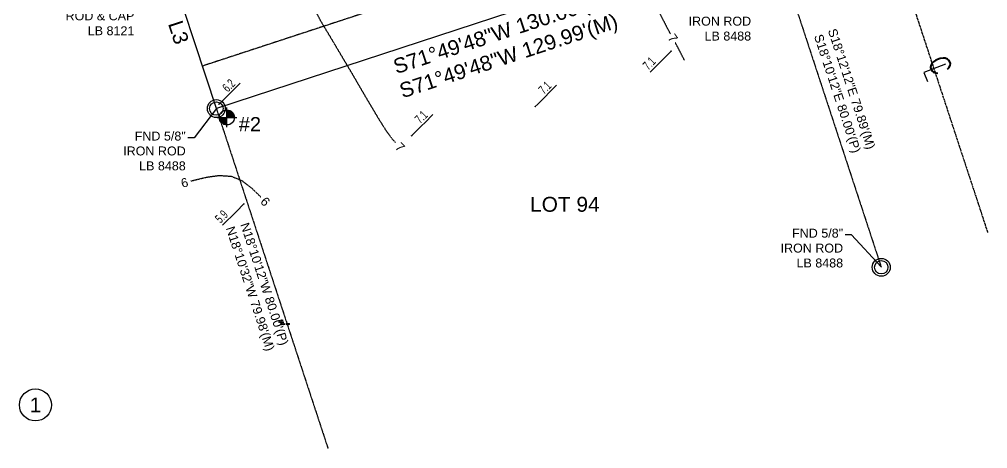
# Model space of a CAD drawing. Header units: inches. Extents: x -25328 to 8149, y -5530 to 4336.
# Drawn here: x -18878 to -16284, y 975 to 2126 of the extents above; entities that cross this region are included whole.
import ezdxf
from ezdxf.enums import TextEntityAlignment as Align

# ---------------------------------------------------------------- set-up
doc = ezdxf.new("R2010")
doc.units = ezdxf.units.IN
doc.header["$LTSCALE"] = 16
doc.header["$MEASUREMENT"] = 0
for name, pattern in [('HIDDEN', [0.375, 0.25, -0.125]), ('HIDDEN2', [0.1875, 0.125, -0.0625]), ('PHANTOM2', [1.25, 0.625, -0.125, 0.125, -0.125, 0.125, -0.125])]:
    doc.linetypes.add(name, pattern=pattern)
doc.layers.get('0').update_dxf_attribs({"linetype": 'CONTINUOUS'})
for name, color, linetype in [('2D_NODE', 4, 'CONTINUOUS'), ('B', 6, 'CONTINUOUS'), ('CONC', 3, 'CONTINUOUS'), ('DPDES', 3, 'CONTINUOUS'), ('DPEL', 1, 'CONTINUOUS'), ('DPNO', 4, 'CONTINUOUS'), ('EASEMENT', 1, 'HIDDEN2'), ('EG_CONT-MNR', 21, 'HIDDEN'), ('TEXT', 11, 'CONTINUOUS'), ('TOPO', 30, 'CONTINUOUS')]:
    doc.layers.add(name, color=color, linetype=linetype)
doc.styles.add('20-BOUND', font='arial.ttf', dxfattribs={"height": 2.25})
doc.styles.add('ARIAL', font='arial.ttf', dxfattribs={"height": 13.333333})
doc.styles.add('LEROY', font='txt.shx')
doc.styles.add('S8', font='simplex', dxfattribs={"height": 3.333})
doc.styles.get("Standard").update_dxf_attribs({"font": 'arial.ttf'})
doc.styles.add('TECHTXT', font='stylu.ttf', dxfattribs={"width": 0.7, "height": 2.1})
doc.dimstyles.get("Standard").update_dxf_attribs({"dimtxt": 0.18, "dimasz": 0.18, "dimexe": 0.18, "dimexo": 0.0625, "dimgap": 0.09, "dimtad": 0, "dimtih": 1, "dimtoh": 1, "dimdec": 4, "dimzin": 0, "dimdsep": 46, "dimtxsty": 'Standard', "dimcen": 0.09, "dimadec": 0, "dimazin": 0, "dimtfac": 1, "dimtdec": 4, "dimtofl": 0, "dimtmove": 0, "dimatfit": 3, "dimfxl": 0, "dimtolj": 1, "dimtzin": 0, "dimarcsym": 0})
doc.dimstyles.new('TIES', dxfattribs={"dimscale": 3, "dimtxt": 0.7, "dimasz": 0.45, "dimexe": 0.175, "dimexo": 0.35, "dimgap": 0.1, "dimtad": 0, "dimzin": 0, "dimdsep": 46, "dimtxsty": 'TECHTXT', "dimblk": 'AR1', "dimcen": 0.35, "dimse1": 1, "dimse2": 1, "dimclrd": 256, "dimclre": 256, "dimclrt": 256, "dimaunit": 1, "dimadec": 3, "dimazin": 0, "dimtfac": 1, "dimtofl": 0, "dimtmove": 2, "dimatfit": 0, "dimldrblk": 'AR1', "dimfxl": 0, "dimtolj": 1, "dimtzin": 0, "dimlwd": -1, "dimlwe": 13, "dimarcsym": 0})

# ---------------------------------------------------------------- blocks, each defined once
blk = doc.blocks.new('ip')
for radius in [0.05, 0.0375]:
    blk.add_circle((0, 0), radius)
blk = doc.blocks.new('AR1')
at = {"linetype": 'ByBlock', "lineweight": -2}
blk.add_line((-1, 0), (0, 0), dxfattribs=at)
for centre, radius, start, end in [((-0.2, 2.2), 2.19, 244.2254, 271.2824), ((-0.2, -2.2), 2.19, 88.7176, 115.7746), ((-1.3, 0), 0.251, 316.4507, 43.5493), ((-0.2, 2.2), 2.24, 249.0489, 257.1574), ((-0.2, -2.2), 2.24, 102.8426, 110.9511)]:
    blk.add_arc(centre, radius, start, end, dxfattribs=at)
blk = doc.blocks.new('BM')
for p, q in [((0, -0.13), (0, 0.13)), ((-0.13, 0), (0.13, 0))]:
    blk.add_line(p, q)
at = {"const_width": 0.1}
for points in [[(-0.05, 0, 0.414214), (0, -0.05, 1)], [(0.05, 0, 0.414214), (0, 0.05, 1)]]:
    blk.add_lwpolyline(points, format="xyb", dxfattribs=at)
blk.add_circle((0, 0), 0.1)
blk = doc.blocks.new('dpnode')
at = {"layer": 'DPDES', "style": 'LEROY'}
blk.add_attdef('DPDES', (0.1, -0.2167), '', height=0.1, dxfattribs=at)
at = {"layer": 'DPEL', "style": 'LEROY'}
blk.add_attdef('DPEL', (0.1, -0.05), '', height=0.1, dxfattribs=at)
at = {"layer": 'DPNO', "style": 'LEROY'}
blk.add_attdef('DPNO', (0.1, 0.1167), '', height=0.1, dxfattribs=at)
blk = doc.blocks.new('2dnode')
at = {"layer": '2D_NODE'}
blk.add_point((0, 0), dxfattribs=at)

msp = doc.modelspace()

# ---------------------------------------------------------------- linework, layer by layer
for p, q in [((-16396.82391052, 2006.34777798), (-16454.72765208, 1983.45304423)), ((-16454.72765208, 1983.45304423), (-16445.14945583, 1959.2285476))]:
    msp.add_line(p, q)
at = {"linetype": 'Continuous'}
msp.add_circle((-18835.28761589, 1092.0315404), 42.96167501, dxfattribs=at)
at = {"layer": 'B', "flags": 128}
for points in [[(-18350.48908818, 1886.95826875), (-18495.8302969, 2329.7974037), (-18647.67473011, 2975.66811716)], [(-16868.27777139, 2373.42472432), (-18350.48908818, 1886.95826875)]]:
    msp.add_lwpolyline(points, dxfattribs=at)
at = {"layer": 'CONC', "linetype": 'PHANTOM2', "ltscale": 0.5}
msp.add_lwpolyline([(-17056.73736117, 4335.85525164), (-16762.77049318, 3085.46637179, 0.0215581551), (-16622.82801893, 2587.60516372), (-16283.87316089, 1554.84592467)], format="xyb", dxfattribs=at)
at = {"layer": 'EASEMENT', "ltscale": 0.5}
msp.add_lwpolyline([(-17019.71452311, 2450.02048287), (-18387.90958476, 2000.97452388)], dxfattribs=at)
at = {"layer": 'EG_CONT-MNR', "ltscale": 0.25, "flags": 128}
for points in [[(-18067.91980398, 2507.86471515), (-18078.17280972, 2484.88279301), (-18089.2172302, 2457.02283245), (-18101.84447827, 2419.40680404), (-18115.5654086, 2368.93691154), (-18124.76863422, 2309.63635726), (-18122.56220453, 2247.30860568), (-18104.05097693, 2186.17914356), (-18072.32703035, 2124.1616589), (-18032.47924813, 2057.59187654), (-17989.62154992, 1985.2332745), (-17948.96801313, 1915.56035618), (-17915.75774991, 1859.47535029), (-17893.6521126, 1824.70291438), (-17880.00140035, 1806.25725927), (-17870.57815206, 1795.97499456)], [(-18418.62744118, 1692.69591971), (-18417.90979783, 1692.8794541), (-18412.88629438, 1694.16419481), (-18399.25107028, 1697.65134807), (-18374.41438271, 1703.44452973), (-18342.65093972, 1707.65699549), (-18309.95157688, 1705.40440753), (-18281.02782005, 1693.24701121), (-18255.47399991, 1673.52335361), (-18231.60514634, 1650.01657108)]]:
    msp.add_lwpolyline(points, dxfattribs=at)
at = {"layer": 'EG_CONT-MNR', "ltscale": 0.25}
for points in [[(-17133.79028472, 2087.85833135), (-17139.87443824, 2099.11908676), (-17164.65996236, 2147.61269319), (-17184.74041599, 2193.17799806), (-17199.45522708, 2231.90365171), (-17209.03753351, 2260.07014615), (-17214.1836056, 2276.01310713), (-17217.44224396, 2286.28874357), (-17221.82538044, 2299.50840627), (-17230.20554697, 2322.19011127), (-17244.89767372, 2352.478531), (-17268.0772932, 2386.42499757), (-17300.9649537, 2420.75510784), (-17340.9612935, 2454.89147755), (-17384.51197366, 2488.93096729)], [(-17096.26247325, 2016.61547636), (-17114.61923594, 2052.37591125), (-17120.67276529, 2063.57998641)]]:
    msp.add_lwpolyline(points, dxfattribs=at)
at = {"layer": 'TEXT', "linetype": 'HIDDEN2', "ltscale": 0.5}
for points in [[(-16868.27777139, 2373.42472432), (-16568.91379874, 1461.29468321)], [(-18350.48908818, 1886.95826875), (-18051.12511552, 974.82822765)]]:
    msp.add_lwpolyline(points, dxfattribs=at)

# ---------------------------------------------------------------- block references
at = {"layer": 'B', "xscale": 30, "yscale": 30, "zscale": 30}
msp.add_blockref('2dnode', (-18181.71377139, 1313.86072432), dxfattribs=at)
msp.add_blockref('dpnode', (-18181.71377139, 1313.86072432), dxfattribs=at).add_auto_attribs({'DPNO': '124', 'DPEL': '0.00', 'DPDES': '5.684 TOPO'})
at = {"layer": 'TEXT', "xscale": 479.9998795200001, "yscale": 479.9998795200001, "zscale": 479.9998795200001}
for p in [(-18350.48908818, 1886.95826875), (-16568.91379874, 1461.29468321)]:
    msp.add_blockref('ip', p, dxfattribs=at)
at = {"layer": 'TEXT', "ltscale": 0.25, "xscale": 201.7446053061188, "yscale": 201.7446053061188, "zscale": 201.7446053061188}
msp.add_blockref('BM', (-18322.23802731, 1863.29294184), dxfattribs=at)

# ---------------------------------------------------------------- texts
at = {"style": 'S8'}
msp.add_text('C', height=53.32798661, rotation=291.5734951698, dxfattribs=at).set_placement((-16435.49518555, 1993.56253352), align=Align.CENTER)
at = {"linetype": 'Continuous', "style": 'ARIAL'}
msp.add_text('1', height=39.99998996, dxfattribs=at).set_placement((-18835.28761589, 1092.0315404), align=Align.MIDDLE_CENTER)
at = {"layer": 'EG_CONT-MNR', "ltscale": 0.25}
for s, rotation, p in [('7', 305.5356378364, (-17127.24683709, 2075.747499)), ('7', 314.3406066894, (-17858.27712094, 1783.38751563)), ('6', 14.3456726074, (-18435.67864739, 1688.33514271)), ('6', 314.3406066894, (-18219.30411543, 1637.42908873))]:
    msp.add_text(s, height=24, rotation=rotation, dxfattribs=at).set_placement(p, align=Align.MIDDLE_CENTER)
at = {"layer": 'TEXT', "ltscale": 0.25, "style": '20-BOUND'}
msp.add_text('#2', height=38.429465245, dxfattribs=at).set_placement((-18290.41812518, 1825.81737616))
at = {"layer": 'TEXT', "char_height": 23.999993976, "attachment_point": 3}
for s, insert, width in [('SET 1/2" IRON\\PROD & CAP\\PLB 8121', (-18570.0740191, 2187.72774065), 462.2486282725), ('FND 5/8"\\PIRON ROD\\PLB 8488', (-16917.51489438, 2173.51769312), 166.0953471232), ('FND 5/8"\\PIRON ROD\\PLB 8488', (-18432.44517579, 1825.32797593), 166.0953471232), ('FND 5/8"\\PIRON ROD\\PLB 8488', (-16671.09990866, 1564.84138161), 166.0953471232)]:
    msp.add_mtext(s, dxfattribs=dict(at, insert=insert, width=width))
at = {"layer": 'TEXT', "attachment_point": 8}
for s, insert, char_height, rotation in [('S71°49\'48"W 130.00\'(P)\\PS71°49\'48"W 129.99\'(M)', (-17557.5473854, 1998.15551344), 40.0799899399, 18.17), ('L3', (-18471.20124938, 2084.9914174), 40.07998994, 288.17), ('S18°12\'12"E 79.89\'(M)\\PS18°10\'12"E 80.00\'(P)', (-16704.37715953, 1921.38754038), 24, 288.17), ('N18°10\'12"W 80.00\'(P)\\PN18°10\'32"W 79.98\'(M)', (-18277.6742504, 1398.16975672), 24, 288.17)]:
    msp.add_mtext(s, dxfattribs=dict(at, insert=insert, char_height=char_height, rotation=rotation))
at = {"layer": 'TEXT', "linetype": 'Continuous', "insert": (-17416.65973015, 1629.94191583), "char_height": 39.99998996, "attachment_point": 5, "style": 'ARIAL'}
msp.add_mtext('{\\fArial|b0|i0|c0|p34;LOT 94}', dxfattribs=at)
at = {"layer": 'TOPO', "linetype": 'Continuous', "style": 'TECHTXT', "width": 0.7}
for s, p in [('7.1', (-17201.71915737, 1996.97010706)), ('6.2', (-18328.44323094, 1937.91324623)), ('7.1', (-17481.0173223, 1932.05292766)), ('7.1', (-17812.63690111, 1853.27942424)), ('5.9', (-18347.75682762, 1586.41908959))]:
    msp.add_text(s, height=24, rotation=45, dxfattribs=at).set_placement(p, align=Align.MIDDLE_LEFT)

# ---------------------------------------------------------------- leaders
at = {"layer": 'TEXT'}
for points in [[(-18350.37032772, 1886.99529452), (-18410.08264054, 1808.68784647), (-18427.21623086, 1808.68784647)], [(-16568.79475263, 1462.72020549), (-16648.73737341, 1548.20125215), (-16665.87096372, 1548.20125215)]]:
    msp.add_leader(points, dimstyle='Standard', override={"dimscale": 30, "dimtxt": 0.0625, "dimasz": 0.08, "dimgap": 0.04, "dimtad": 1, "dimtih": 0, "dimtoh": 0, "dimdec": 1, "dimpost": "'", "dimtxsty": 'Standard', "dimse1": 1, "dimse2": 1, "dimtdec": 1}, dxfattribs=at)
at = {"layer": 'TOPO', "path_type": 1}
for points in [[(-17130.82336894, 2042.26778935), (-17188.52313503, 1984.56802326)], [(-18344.14432364, 1897.68595306), (-18286.44455756, 1955.38571915)], [(-17496.718415, 1891.82563449), (-17439.01864892, 1949.52540058)], [(-17828.3379938, 1813.05213107), (-17770.63822772, 1870.75189716)], [(-18276.01146697, 1632.06368172), (-18333.71123305, 1574.36391563)]]:
    msp.add_leader(points, dimstyle='TIES', override={"dimasz": 0.6}, dxfattribs=at)

doc.saveas('drawing.dxf')
